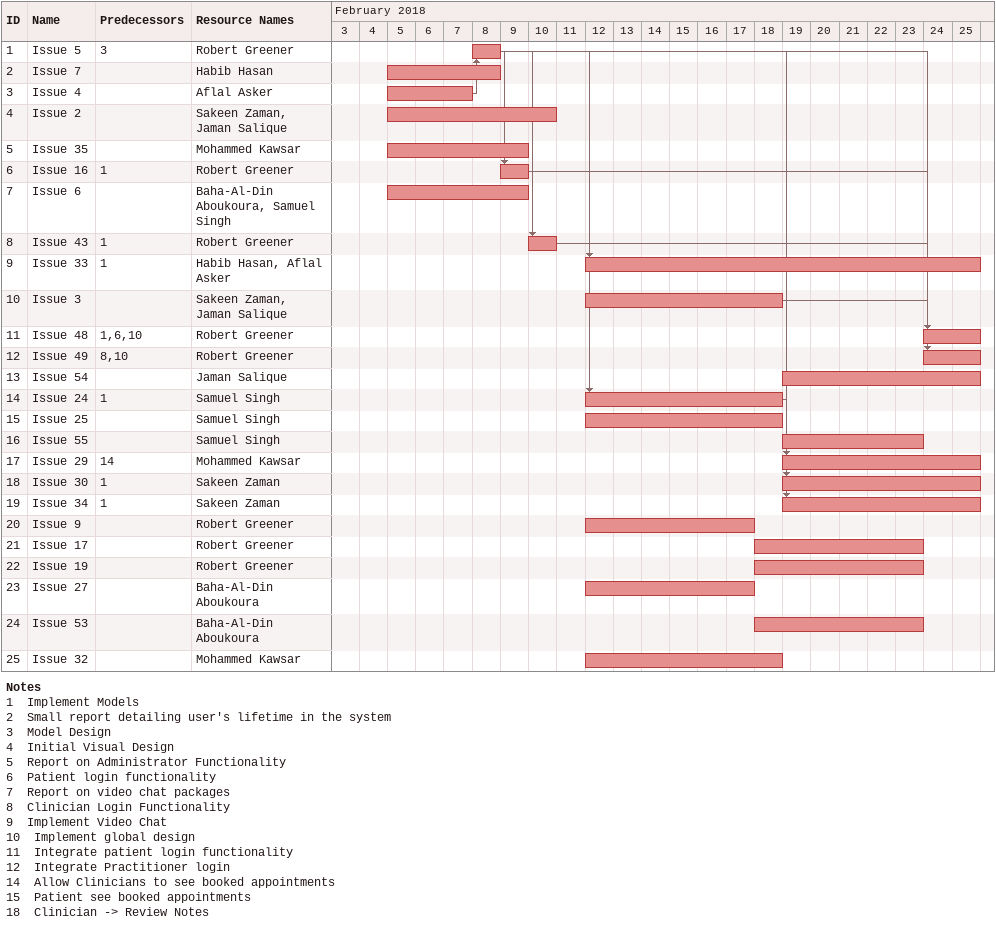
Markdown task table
| ID | Task | Start | Finish | Predecessors | Resources |
|---|---|---|---|---|---|
| 1 | Issue 5 | 2018-02-08 | 2018-02-08 | 3 | Robert Greener |
| 2 | Issue 7 | 2018-02-05 | 2018-02-08 |  | Habib Hasan |
| 3 | Issue 4 | 2018-02-05 | 2018-02-07 |  | Aflal Asker |
| 4 | Issue 2 | 2018-02-05 | 2018-02-10 |  | Sakeen Zaman, Jaman Salique |
| 5 | Issue 35 | 2018-02-05 | 2018-02-09 |  | Mohammed Kawsar |
| 6 | Issue 16 | 2018-02-09 | 2018-02-09 | 1 | Robert Greener |
| 7 | Issue 6 | 2018-02-05 | 2018-02-09 |  | Baha-Al-Din Aboukoura, Samuel Singh |
| 8 | Issue 43 | 2018-02-10 | 2018-02-10 | 1 | Robert Greener |
| 9 | Issue 33 | 2018-02-12 | 2018-02-25 | 1 | Habib Hasan, Aflal Asker |
| 10 | Issue 3 | 2018-02-12 | 2018-02-18 |  | Sakeen Zaman, Jaman Salique |
| 11 | Issue 48 | 2018-02-24 | 2018-02-25 | 1, 6, 10 | Robert Greener |
| 12 | Issue 49 | 2018-02-24 | 2018-02-25 | 8, 10 | Robert Greener |
| 13 | Issue 54 | 2018-02-19 | 2018-02-25 |  | Jaman Salique |
| 14 | Issue 24 | 2018-02-12 | 2018-02-18 | 1 | Samuel Singh |
| 15 | Issue 25 | 2018-02-12 | 2018-02-18 |  | Samuel Singh |
| 16 | Issue 55 | 2018-02-19 | 2018-02-23 |  | Samuel Singh |
| 17 | Issue 29 | 2018-02-19 | 2018-02-25 | 14 | Mohammed Kawsar |
| 18 | Issue 30 | 2018-02-19 | 2018-02-25 | 1 | Sakeen Zaman |
| 19 | Issue 34 | 2018-02-19 | 2018-02-25 | 1 | Sakeen Zaman |
| 20 | Issue 9 | 2018-02-12 | 2018-02-17 |  | Robert Greener |
| 21 | Issue 17 | 2018-02-18 | 2018-02-23 |  | Robert Greener |
| 22 | Issue 19 | 2018-02-18 | 2018-02-23 |  | Robert Greener |
| 23 | Issue 27 | 2018-02-12 | 2018-02-17 |  | Baha-Al-Din Aboukoura |
| 24 | Issue 53 | 2018-02-18 | 2018-02-23 |  | Baha-Al-Din Aboukoura |
| 25 | Issue 32 | 2018-02-12 | 2018-02-18 |  | Mohammed Kawsar |

Notes
- 1: Implement Models
- 2: Small report detailing user's lifetime in the system
- 3: Model Design
- 4: Initial Visual Design
- 5: Report on Administrator Functionality
- 6: Patient login functionality
- 7: Report on video chat packages
- 8: Clinician Login Functionality
- 9: Implement Video Chat
- 10: Implement global design
- 11: Integrate patient login functionality
- 12: Integrate Practitioner login
- 14: Allow Clinicians to see booked appointments
- 15: Patient see booked appointments
- 18: Clinician -> Review Notes
